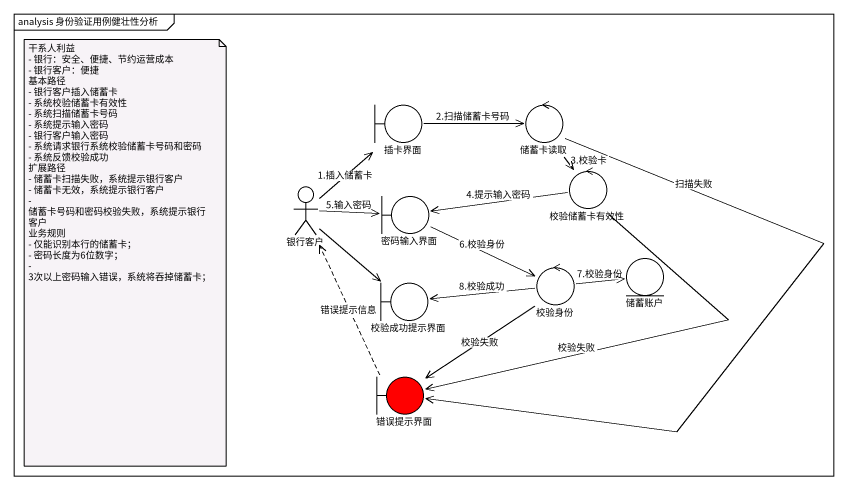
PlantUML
@startuml
mainframe analysis 身份验证用例健壮性分析
boundary 插卡界面
control 储蓄卡读取
actor 银行客户
boundary 密码输入界面
control 校验储蓄卡有效性
boundary 校验成功提示界面
control 校验身份
entity 储蓄账户
boundary 错误提示界面 #FF0000
插卡界面 -right-> 储蓄卡读取 : 2.扫描储蓄卡号码
储蓄卡读取 --> 校验储蓄卡有效性 : 3.校验卡
储蓄卡读取 --> 错误提示界面 : 扫描失败
银行客户 -up-> 插卡界面 : 1.插入储蓄卡
银行客户 -right-> 密码输入界面 : 5.输入密码
银行客户 --> 校验成功提示界面
密码输入界面 -right-> 校验身份 : 6.校验身份
校验储蓄卡有效性 -left-> 密码输入界面 : 4.提示输入密码
校验储蓄卡有效性 --> 错误提示界面 : 校验失败
校验身份 -left-> 校验成功提示界面 : 8.校验成功
校验身份 -right-> 储蓄账户 : 7.校验身份
校验身份 --> 错误提示界面 : 校验失败
错误提示界面 .up.> 银行客户 : 错误提示信息
note as N1
  干系人利益
  - 银行：安全、便捷、节约运营成本
  - 银行客户：便捷
  基本路径
  - 银行客户插入储蓄卡
  - 系统校验储蓄卡有效性
  - 系统扫描储蓄卡号码
  - 系统提示输入密码
  - 银行客户输入密码
  - 系统请求银行系统校验储蓄卡号码和密码
  - 系统反馈校验成功
  扩展路径
  - 储蓄卡扫描失败，系统提示银行客户
  - 储蓄卡无效，系统提示银行客户
  - 储蓄卡号码和密码校验失败，系统提示银行客户
  业务规则
  - 仅能识别本行的储蓄卡；
  - 密码长度为6位数字；
  - 3次以上密码输入错误，系统将吞掉储蓄卡；
end note
@enduml
